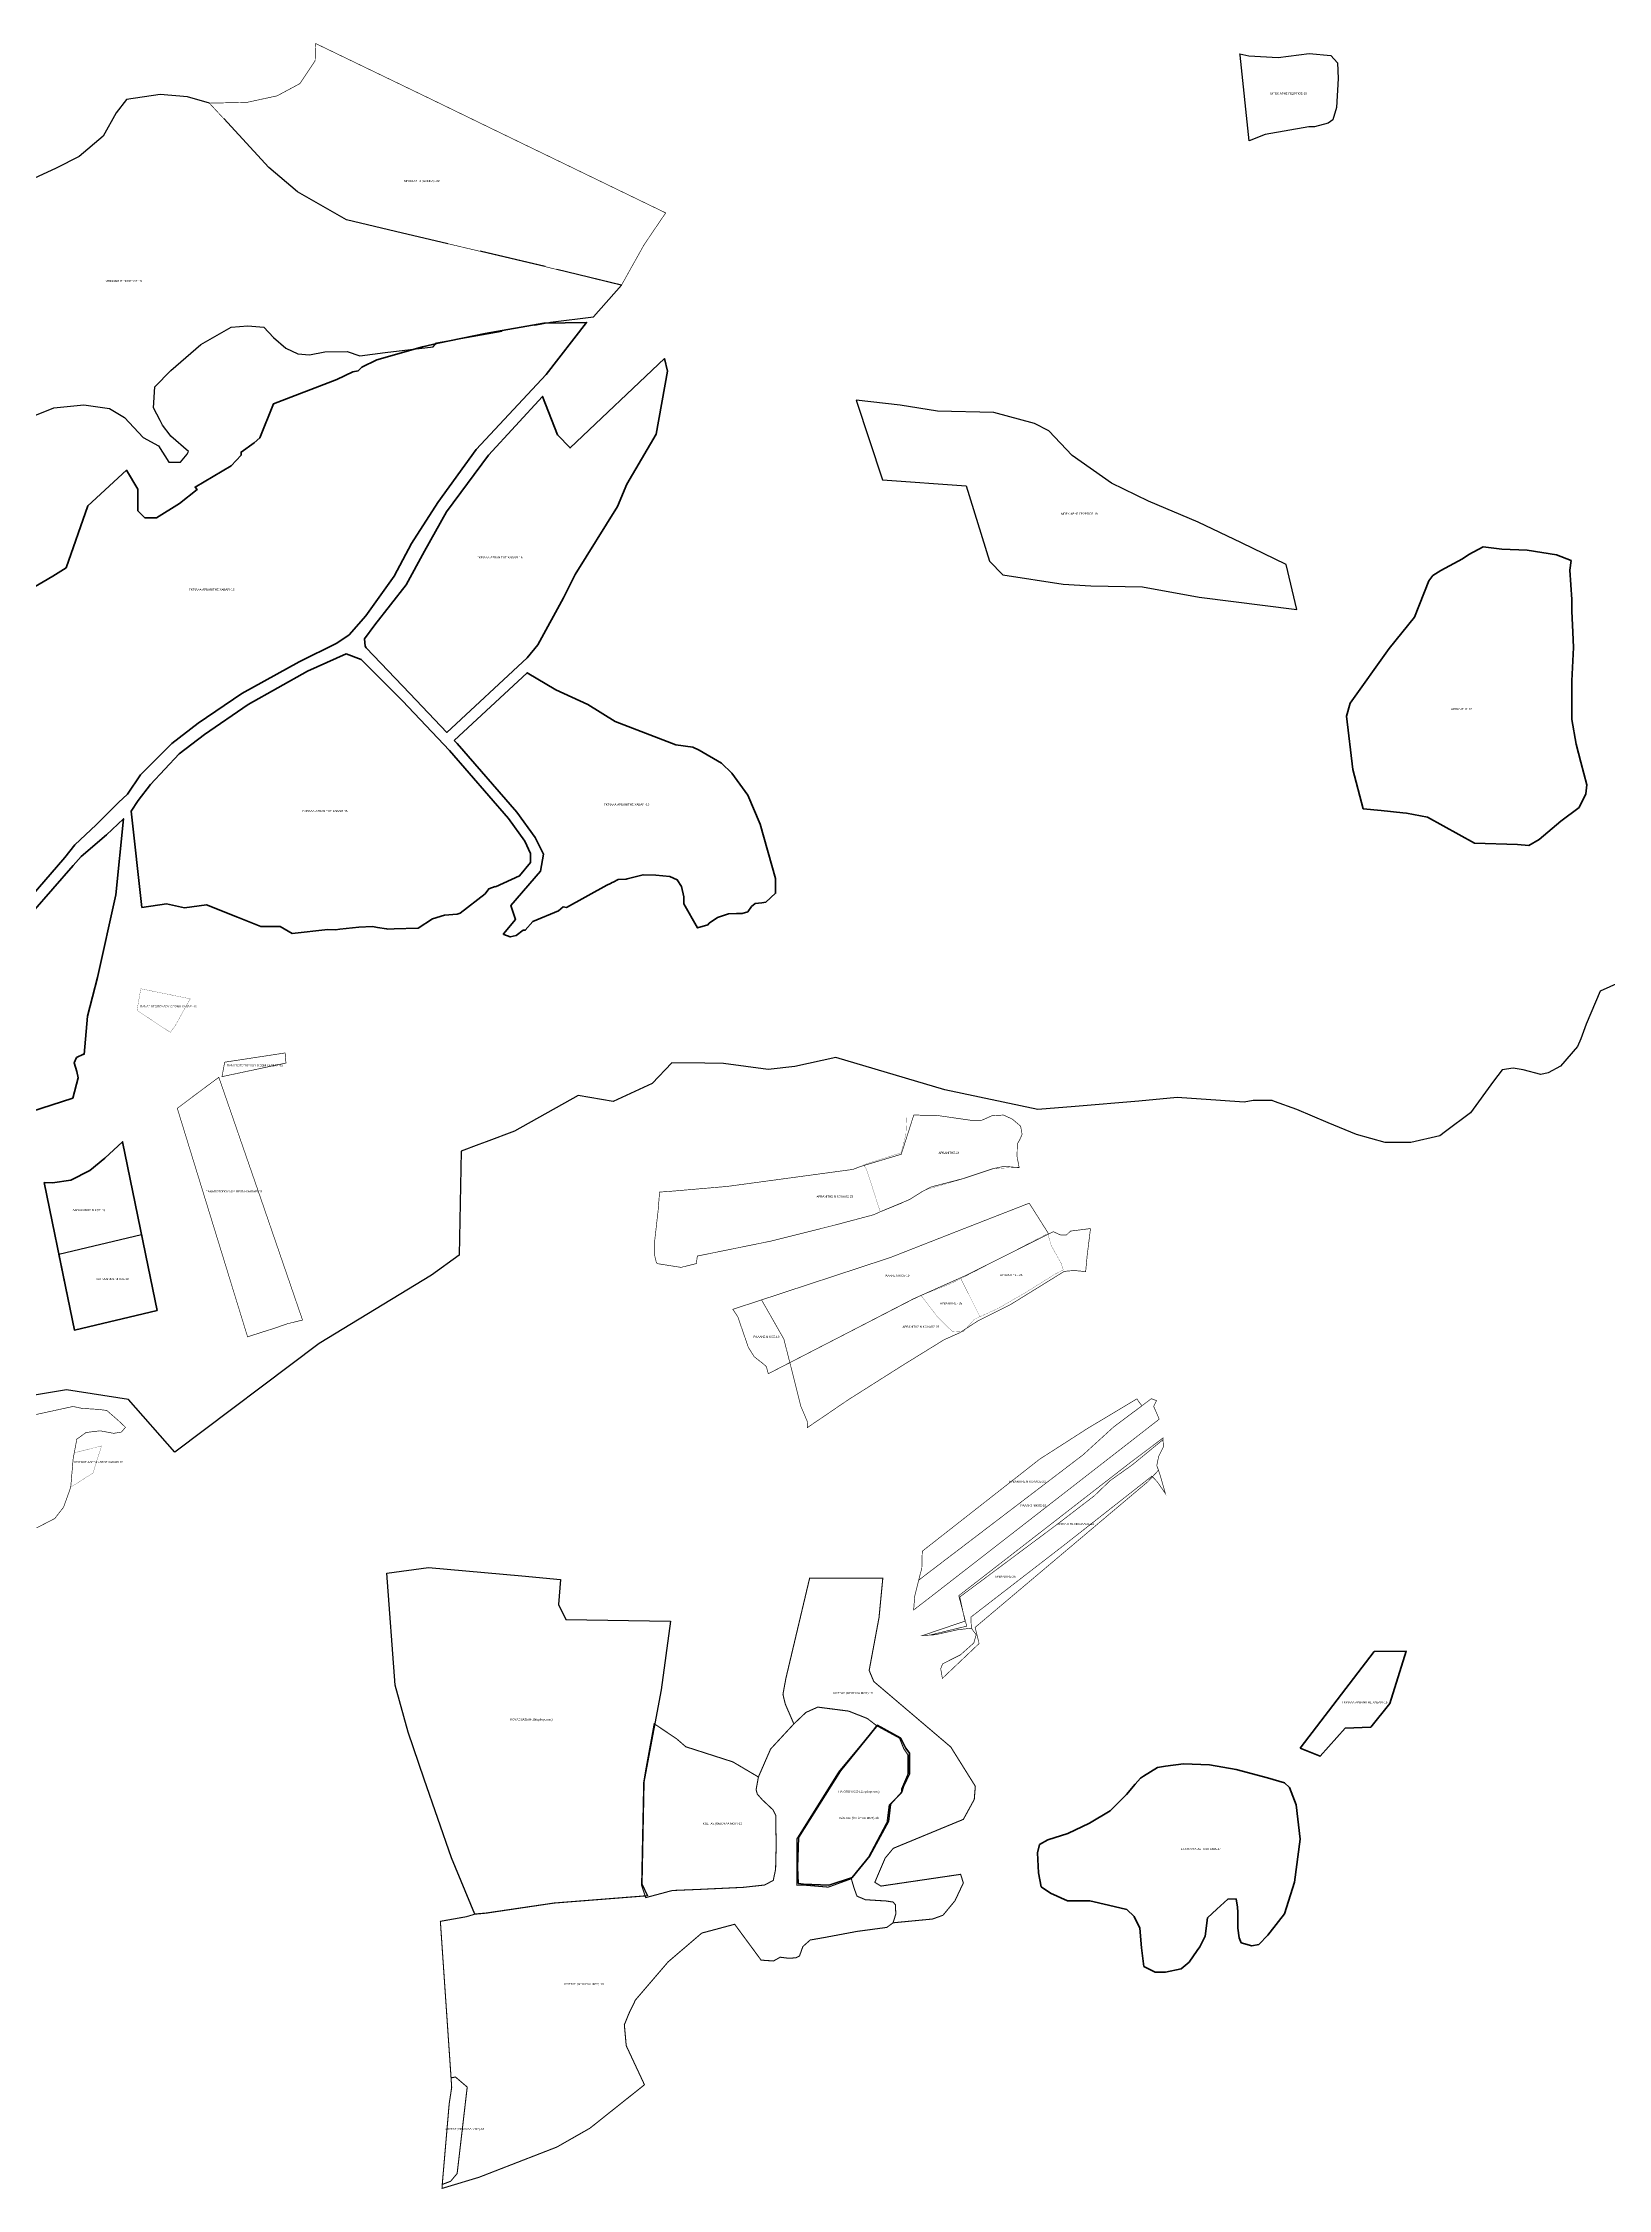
# Model space of a CAD drawing. Header units: metres. Extents: x 245125 to 394351, y 270578 to 4233311.
# Drawn here: x 269177 to 269923, y 4190064 to 4191087 of the extents above; entities that cross this region are included whole.
import ezdxf
from ezdxf.lldxf.tags import DXFTag

# ---------------------------------------------------------------- set-up
doc = ezdxf.new("R2010")
doc.units = ezdxf.units.M
for name, pattern in [('DASHDOT', [25.4, 12.7, -6.35, 0, -6.35]), ('DASHED2', [9.525, 6.35, -3.175]), ('t-orio', [0.79, 0.5, -0.12, 0.05, -0.12])]:
    doc.linetypes.add(name, pattern=pattern)
for name, color, linetype in [('ASTOTA', 7, 'Continuous'), ('topo2010', 207, 'Continuous'), ('topo2012', 144, 'Continuous'), ('topo2016', 36, 'Continuous'), ('topo2017', 2, 'Continuous'), ('topo2018', 5, 'Continuous'), ('topo2019', 6, 'Continuous'), ('topo2022', 30, 'Continuous'), ('topo2023', 41, 'Continuous'), ('topo2025', 112, 'Continuous')]:
    doc.layers.add(name, color=color, linetype=linetype)
doc.styles.get("Standard").update_dxf_attribs({"font": 'arial.ttf'})
tags = doc.linetypes.add('DASHDOT2', pattern=[0.5, 0.25, -0.125, 0, -0.125]).pattern_tags.tags
tags[10:11] = [DXFTag(74, 4), DXFTag(75, 0), DXFTag(340, '0'), DXFTag(46, 1.0), DXFTag(50, 0.0), DXFTag(44, 0.0), DXFTag(45, 0.0)]
tags[8:9] = [DXFTag(74, 4), DXFTag(75, 0), DXFTag(340, '0'), DXFTag(46, 1.0), DXFTag(50, 0.0), DXFTag(44, 0.0), DXFTag(45, 0.0)]
tags[6:7] = [DXFTag(74, 4), DXFTag(75, 0), DXFTag(340, '0'), DXFTag(46, 1.0), DXFTag(50, 0.0), DXFTag(44, 0.0), DXFTag(45, 0.0)]
tags[4:5] = [DXFTag(74, 4), DXFTag(75, 0), DXFTag(340, '0'), DXFTag(46, 1.0), DXFTag(50, 0.0), DXFTag(44, 0.0), DXFTag(45, 0.0)]
tags = doc.linetypes.add('DASHDOTX2', pattern=[2, 1, -0.5, 0, -0.5]).pattern_tags.tags
tags[10:11] = [DXFTag(74, 4), DXFTag(75, 0), DXFTag(340, '0'), DXFTag(46, 1.0), DXFTag(50, 0.0), DXFTag(44, 0.0), DXFTag(45, 0.0)]
tags[8:9] = [DXFTag(74, 4), DXFTag(75, 0), DXFTag(340, '0'), DXFTag(46, 1.0), DXFTag(50, 0.0), DXFTag(44, 0.0), DXFTag(45, 0.0)]
tags[6:7] = [DXFTag(74, 4), DXFTag(75, 0), DXFTag(340, '0'), DXFTag(46, 1.0), DXFTag(50, 0.0), DXFTag(44, 0.0), DXFTag(45, 0.0)]
tags[4:5] = [DXFTag(74, 4), DXFTag(75, 0), DXFTag(340, '0'), DXFTag(46, 1.0), DXFTag(50, 0.0), DXFTag(44, 0.0), DXFTag(45, 0.0)]
tags = doc.linetypes.add('HIDDEN', pattern=[0.375, 0.25, -0.125]).pattern_tags.tags
tags[6:7] = [DXFTag(74, 4), DXFTag(75, 0), DXFTag(340, '0'), DXFTag(46, 1.0), DXFTag(50, 0.0), DXFTag(44, 0.0), DXFTag(45, 0.0)]
tags[4:5] = [DXFTag(74, 4), DXFTag(75, 0), DXFTag(340, '0'), DXFTag(46, 1.0), DXFTag(50, 0.0), DXFTag(44, 0.0), DXFTag(45, 0.0)]

msp = doc.modelspace()

# ---------------------------------------------------------------- linework, layer by layer
for p, q in [((269556.8, 4190263.5), (269571.1, 4190281.1)), ((269571.1, 4190281.1), (269574.4, 4190285.2)), ((269574.4, 4190285.2), (269585.4, 4190279.1)), ((269585.4, 4190279.1), (269587.9, 4190274.2)), ((269587.9, 4190274.2), (269589.7, 4190271.9)), ((269589.8, 4190262), (269589.7, 4190271.9)), ((269589.7, 4190271.9), (269589.8, 4190262)), ((269536.8, 4190231.6), (269556.8, 4190263.5)), ((269586.8, 4190255.9), (269586.1, 4190253.4)), ((269589.8, 4190262), (269586.8, 4190255.9)), ((269580.6, 4190247.4), (269579.7, 4190239.3)), ((269586.1, 4190253.4), (269580.6, 4190247.4)), ((269579.7, 4190239.3), (269570.8, 4190222.9)), ((269536.4, 4190217.5), (269536.8, 4190231.6)), ((269536.7, 4190209.7), (269536.4, 4190217.5)), ((269570.8, 4190222.9), (269562.4, 4190212.6)), ((269539.2, 4190209.4), (269536.7, 4190209.7)), ((269551.2, 4190208.9), (269539.2, 4190209.4)), ((269562.4, 4190212.6), (269551.2, 4190208.9))]:
    msp.add_line(p, q)
at = {"color": 207, "ltscale": 2}
for p, q in [((269464.3, 4190264.8), (269463.1, 4190258.1)), ((269388, 4190195.6), (269382.5, 4190195.1))]:
    msp.add_line(p, q, dxfattribs=at)
at = {"layer": 'ASTOTA', "color": 253, "linetype": 'HIDDEN', "ltscale": 300}
msp.add_lwpolyline([(269948.1, 4190648), (269919, 4190635), (269912.2, 4190619.3), (269909.7, 4190612.3), (269908.2, 4190608.7), (269900, 4190599.3), (269894.2, 4190596.2), (269890.7, 4190595.4), (269882.3, 4190597.5), (269877.4, 4190598.3), (269872.3, 4190597.5), (269868.1, 4190592.2), (269857.2, 4190577.1), (269845.3, 4190568.2), (269842.5, 4190566.1), (269828.7, 4190562.9), (269816.5, 4190562.9), (269802.8, 4190566.7), (269789.3, 4190572.3), (269774.3, 4190578.7), (269763.7, 4190582.5), (269762.6, 4190582.9), (269753.6, 4190582.9), (269749.2, 4190582.2), (269738, 4190582.9), (269717.3, 4190584.3), (269699, 4190582.6), (269668.7, 4190580.1), (269650.9, 4190578.7), (269606.6, 4190588.1), (269554.6, 4190603.5), (269535.1, 4190599.1), (269522.4, 4190597.7), (269501, 4190600.6), (269492.1, 4190600.7), (269476.4, 4190600.9), (269467, 4190591.1), (269448.5, 4190582.4), (269431.8, 4190585.3), (269401.4, 4190568.3), (269387.9, 4190563.2), (269384.5, 4190561.9), (269376, 4190558.8), (269375, 4190509.2), (269361.8, 4190499.7), (269308.3, 4190467.1), (269239.5, 4190415.4), (269217.4, 4190440.4), (269187.9, 4190445.1), (269147.6, 4190438.3)], dxfattribs=at)
msp.add_lwpolyline([(269948.1, 4190648), (269919, 4190635), (269912.2, 4190619.3), (269909.7, 4190612.3), (269908.2, 4190608.7), (269900, 4190599.3), (269894.2, 4190596.2), (269890.7, 4190595.4), (269882.3, 4190597.5), (269877.4, 4190598.3), (269872.3, 4190597.5), (269868.1, 4190592.2), (269857.2, 4190577.1), (269845.3, 4190568.2), (269842.5, 4190566.1), (269828.7, 4190562.9), (269816.5, 4190562.9), (269802.8, 4190566.7), (269789.3, 4190572.3), (269774.3, 4190578.7), (269763.7, 4190582.5), (269762.6, 4190582.9), (269753.6, 4190582.9), (269749.2, 4190582.2), (269738, 4190582.9), (269717.3, 4190584.3), (269699, 4190582.6), (269668.7, 4190580.1), (269650.9, 4190578.7), (269606.6, 4190588.1), (269554.6, 4190603.5), (269535.1, 4190599.1), (269522.4, 4190597.7), (269501, 4190600.6), (269492.1, 4190600.7), (269476.4, 4190600.9), (269467, 4190591.1), (269448.5, 4190582.4), (269431.8, 4190585.3), (269401.4, 4190568.3), (269387.9, 4190563.2), (269384.5, 4190561.9), (269376, 4190558.8), (269375, 4190509.2), (269361.8, 4190499.7), (269308.3, 4190467.1), (269239.5, 4190415.4), (269217.4, 4190440.4), (269187.9, 4190445.1), (269147.6, 4190438.3)], dxfattribs=at)
at = {"layer": 'topo2010', "color": 207, "ltscale": 2}
for p, q in [((269340.6, 4190357.6), (269360.5, 4190360.3)), ((269360.5, 4190360.3), (269405, 4190356.3)), ((269344.6, 4190304.2), (269340.6, 4190357.6)), ((269405, 4190356.3), (269423.3, 4190354.6)), ((269423.3, 4190354.6), (269422.4, 4190342.7)), ((269422.4, 4190342.7), (269425.9, 4190335.5)), ((269425.9, 4190335.5), (269475.8, 4190334.8)), ((269475.8, 4190334.8), (269471.3, 4190302)), ((269350.7, 4190281.9), (269344.6, 4190304.2)), ((269471.3, 4190302), (269464.3, 4190264.8)), ((269358.4, 4190259.5), (269350.7, 4190281.9)), ((269371.4, 4190221.9), (269358.4, 4190259.5)), ((269463.1, 4190258.1), (269462.1, 4190209.6)), ((269382.5, 4190195.1), (269371.4, 4190221.9)), ((269462.1, 4190209.6), (269464.8, 4190203.9)), ((269420.3, 4190200.4), (269388, 4190195.6)), ((269464.8, 4190203.9), (269420.3, 4190200.4))]:
    msp.add_line(p, q, dxfattribs=at)
at = {"layer": 'topo2012', "color": 144}
msp.add_lwpolyline([(269536.7, 4190209.7), (269539.2, 4190209.4), (269551.2, 4190208.9), (269562.4, 4190212.6), (269570.8, 4190222.9), (269579.7, 4190239.3), (269580.6, 4190247.4), (269586.1, 4190253.4), (269586.8, 4190255.9), (269589.8, 4190262), (269589.7, 4190271.9), (269587.9, 4190274.2), (269585.4, 4190279.1), (269574.4, 4190285.2), (269571.1, 4190281.1), (269556.8, 4190263.5), (269536.8, 4190231.6), (269536.4, 4190217.5), (269536.7, 4190209.7)], dxfattribs=at)
at = {"layer": 'topo2016', "color": 36, "linetype": 'DASHDOT2', "lineweight": 60, "ltscale": 0.3, "flags": 128}
for points in [[(269171, 4190680.1), (269156.5, 4190684.2), (269136.7, 4190721.8), (269119, 4190769), (269107.1, 4190777.4), (269124.3, 4190776.3), (269132.5, 4190780.1), (269135.5, 4190786.8), (269135.3, 4190803.7), (269134.4, 4190807.3), (269148.9, 4190815.7), (269159.2, 4190819.9), (269181.4, 4190832.8), (269187.7, 4190836.9), (269198.1, 4190866.3), (269216.5, 4190883.3), (269221.9, 4190874.4), (269221.9, 4190864), (269225.3, 4190860.6), (269230.8, 4190860.6), (269241.7, 4190867.5), (269250.2, 4190874.2), (269249.2, 4190875.3), (269266.4, 4190885.4), (269271.1, 4190890.6), (269271.1, 4190892), (269277.3, 4190896.4), (269280.1, 4190898.8), (269286.6, 4190915), (269316.8, 4190926.6), (269324.4, 4190930.3), (269326.9, 4190930.8), (269328.7, 4190932.5), (269335.8, 4190935.9), (269357.6, 4190942.1), (269365.1, 4190943.9), (269387.5, 4190948.5), (269415.4, 4190953.4), (269435.8, 4190953.8), (269416.6, 4190928.9), (269383.1, 4190893.2), (269364.9, 4190867.9), (269352.3, 4190848.5), (269344.1, 4190832.8), (269330.5, 4190814), (269322.6, 4190804.9), (269316.7, 4190800.9), (269298.8, 4190792), (269271.5, 4190777), (269250.6, 4190762.8), (269238.1, 4190753.1), (269223.2, 4190738.1), (269216.9, 4190729), (269212.7, 4190725), (269202, 4190714.4), (269191.9, 4190704.8), (269187.1, 4190698.8), (269171, 4190680.1)], [(269330, 4190803), (269334.8, 4190809.6), (269349.8, 4190828.8), (269358.5, 4190844.8), (269369.1, 4190863.5), (269389, 4190890.6), (269414.8, 4190918.5), (269414.8, 4190918.5), (269414.8, 4190918.5), (269414.8, 4190918.5), (269414.8, 4190918.5), (269414.8, 4190918.5), (269422, 4190900.2), (269427.9, 4190894), (269472.9, 4190936.6), (269474.4, 4190930.5), (269468.9, 4190900.5), (269455, 4190876.7), (269450.6, 4190866.1), (269430.4, 4190833.6), (269424.8, 4190822.5), (269412.5, 4190800.1), (269407.5, 4190794), (269369.2, 4190758.4), (269351.5, 4190776.9), (269330.8, 4190798.7), (269330.2, 4190799.5)], [(269218.7, 4190720.9), (269222.1, 4190726), (269228, 4190733.5), (269241.6, 4190748.2), (269253.7, 4190757.4), (269274.5, 4190771.7), (269302.7, 4190787.5), (269321.2, 4190795.8), (269328.4, 4190793.1), (269348, 4190773.4), (269370.4, 4190749.8), (269398.6, 4190717.3), (269406.3, 4190706.5), (269409, 4190700.7), (269409.1, 4190696.3), (269403.9, 4190690), (269392.4, 4190684.8), (269392.3, 4190684.9), (269389.2, 4190683.9), (269387.4, 4190681.4), (269375.5, 4190672.3), (269374.1, 4190671.8), (269368, 4190671.3), (269362.4, 4190669.6), (269355.5, 4190665.1), (269355.4, 4190665.1), (269344, 4190664.8), (269341.1, 4190664.6), (269340.5, 4190664.8), (269336.2, 4190665.4), (269333.8, 4190665.8), (269327.2, 4190665.5), (269318.2, 4190664.6), (269316.1, 4190664.3), (269312.5, 4190664.5), (269295.5, 4190662.5), (269289.7, 4190665.9), (269280.6, 4190665.8), (269269.4, 4190670.3), (269254.6, 4190676.2), (269244.2, 4190674.7), (269235.5, 4190676.7), (269223.8, 4190675), (269218.7, 4190720.9)], [(269372.6, 4190754.5), (269407.4, 4190786.8), (269421.1, 4190778.7), (269436.4, 4190771.7), (269449.5, 4190763.6), (269478.3, 4190752.4), (269486.4, 4190751.4), (269489.4, 4190749.9), (269500.1, 4190743.7), (269505.1, 4190739), (269512.6, 4190728.4), (269518.5, 4190714.6), (269525.8, 4190688.7), (269525.9, 4190681.7), (269521.2, 4190677.4), (269519.4, 4190677.2), (269516.2, 4190676.8), (269514.4, 4190675.4), (269512.6, 4190672.9), (269510, 4190672), (269507.3, 4190672), (269503.5, 4190671.9), (269498.2, 4190670.2), (269494.3, 4190667.5), (269493.6, 4190666.7), (269488.6, 4190665.2), (269482.2, 4190676.6), (269482.2, 4190680), (269481, 4190684.9), (269479, 4190688.1), (269475.5, 4190689.7), (269468.8, 4190690.3), (269462.7, 4190690.5), (269455.2, 4190688.6), (269454.6, 4190688.5), (269450.8, 4190688.2), (269448.4, 4190687), (269448, 4190686.9), (269447.2, 4190686.4), (269445.5, 4190685.6), (269426.2, 4190675), (269424.6, 4190675.3), (269422.4, 4190673.3), (269410.2, 4190668.2), (269406.6, 4190664.1), (269405.6, 4190664.1), (269402.2, 4190661.6), (269399.4, 4190660.9), (269396.3, 4190662.1), (269396.2, 4190662.1), (269396.2, 4190662.3), (269401.9, 4190669.2), (269399.7, 4190675.9), (269413.9, 4190692.2), (269415.3, 4190700.3), (269411.3, 4190708.3), (269402.5, 4190720.4), (269374.1, 4190753.1), (269374.1, 4190753.1), (269372.6, 4190754.5)], [(269086, 4190658.8), (269104.4, 4190657.2), (269130.6, 4190656), (269147.1, 4190657.3), (269158.6, 4190661.7), (269171.7, 4190672.7), (269191, 4190695), (269194.9, 4190699.3), (269207, 4190709.5), (269215, 4190717.2), (269211.4, 4190681), (269202.7, 4190641.5), (269197.9, 4190623.2), (269196.3, 4190604.9), (269196, 4190605), (269192.7, 4190603.4), (269191.5, 4190600.9), (269192.8, 4190596.8), (269193.5, 4190593.7), (269190.9, 4190584.1), (269170.7, 4190577.5), (269151.1, 4190575.7), (269120.2, 4190576.3), (269107.7, 4190574.9), (269092.3, 4190610.8), (269086, 4190658.8)]]:
    msp.add_lwpolyline(points, close=True, dxfattribs=at)
at = {"layer": 'topo2016', "color": 36, "linetype": 'DASHDOTX2', "lineweight": 50, "ltscale": 5}
msp.add_lwpolyline([(269776, 4190274.2), (269785.5, 4190270.4), (269797.4, 4190283.8), (269809.6, 4190284.2), (269818.7, 4190295.5), (269826.4, 4190320.5), (269811.3, 4190320.3), (269776, 4190274.2)], dxfattribs=at)
at = {"layer": 'topo2017', "color": 2, "linetype": 'DASHDOT', "lineweight": 60, "ltscale": 5}
msp.add_lwpolyline([(269806, 4190722), (269801.1, 4190740.7), (269798, 4190766.1), (269799.8, 4190772.4), (269818.4, 4190798.3), (269830.4, 4190813.3), (269837.3, 4190830.7), (269839.2, 4190833.2), (269843, 4190835.6), (269853.4, 4190841.1), (269856.3, 4190843.2), (269863.2, 4190846.9), (269872, 4190845.7), (269884.2, 4190845.3), (269898.1, 4190843), (269905.1, 4190840.4), (269904.5, 4190835.7), (269905.5, 4190821.7), (269905.4, 4190816.1), (269905.9, 4190806.2), (269906.2, 4190798.9), (269905.5, 4190782.9), (269905.5, 4190764.6), (269907.5, 4190752.7), (269909.8, 4190744.2), (269912.6, 4190733.4), (269912.1, 4190729.1), (269908.9, 4190722.6), (269900.2, 4190716), (269889.8, 4190707.3), (269884.9, 4190704.5), (269879.5, 4190705), (269859, 4190705.6), (269836.7, 4190718), (269826.6, 4190719.9), (269824.9, 4190720.1), (269814.6, 4190721.1)], close=True, dxfattribs=at)
at = {"layer": 'topo2017', "color": 2, "linetype": 'DASHDOT', "lineweight": 40, "ltscale": 5}
msp.add_lwpolyline([(269693.2, 4190252.1), (269685.3, 4190244.4), (269675.6, 4190238.5), (269665.2, 4190233.6), (269655.6, 4190230.5), (269651.7, 4190228.3), (269650.8, 4190224.4), (269651.2, 4190214.8), (269652.5, 4190208.2), (269657, 4190205.2), (269665, 4190201.5), (269675.7, 4190201.4), (269684.6, 4190199.4), (269693.4, 4190197.3), (269696.8, 4190194), (269699.5, 4190188.4), (269700.3, 4190179.1), (269701.5, 4190170.1), (269706.8, 4190167.4), (269711.7, 4190167.5), (269719.3, 4190169.1), (269723, 4190172.2), (269726.8, 4190177.8), (269728.1, 4190179.5), (269730.7, 4190184.7), (269731.7, 4190193.4), (269736.3, 4190197.5), (269741.4, 4190202.2), (269745.4, 4190202.5), (269746, 4190198.5), (269746.3, 4190196.1), (269746.2, 4190188.4), (269746.8, 4190183.9), (269747.9, 4190181.4), (269752.9, 4190180), (269756.3, 4190180.6), (269760.5, 4190185.1), (269761.6, 4190186.6), (269768.4, 4190195.3), (269773.3, 4190210.3), (269776, 4190230.9), (269774, 4190247.2), (269770.9, 4190255.5), (269768.4, 4190257.7), (269760.3, 4190260.1), (269745.4, 4190264), (269732.7, 4190266.3), (269720.3, 4190266.8), (269711.7, 4190265.6), (269707.9, 4190265.1), (269701.3, 4190260.9), (269699.8, 4190260), (269697.3, 4190257), (269693.2, 4190252.1)], dxfattribs=at)
at = {"layer": 'topo2018', "color": 5, "linetype": 't-orio', "ltscale": 2.5, "const_width": 0.5, "flags": 128}
for points in [[(269534.6, 4190285.8), (269530.5, 4190295.3), (269529.4, 4190299.9), (269530.8, 4190307.5), (269542.1, 4190355.2), (269577, 4190355.2), (269575.2, 4190336.5), (269570.5, 4190311.3), (269572.7, 4190306), (269609.4, 4190274.8), (269621.1, 4190256.1), (269620.6, 4190249.8), (269615.4, 4190240.3), (269582, 4190226.5), (269578.1, 4190221.8), (269573.2, 4190210.3), (269576.1, 4190208.5), (269614.1, 4190214.1), (269615.4, 4190210), (269611.4, 4190201.5), (269605.7, 4190194.6), (269600.7, 4190192.8), (269581.9, 4190191), (269583.2, 4190195.2), (269583, 4190199.6), (269581.9, 4190200.9), (269578.5, 4190201.4), (269568.7, 4190202), (269564.7, 4190203.7), (269563.3, 4190207.5), (269562, 4190212), (269570, 4190222), (269579, 4190239), (269580, 4190247), (269586, 4190253), (269586, 4190255), (269589, 4190262), (269589, 4190271), (269587, 4190274), (269585, 4190279), (269574, 4190285), (269569.6, 4190288.4), (269560.7, 4190291.9), (269546, 4190293.8), (269540.4, 4190291.3)], [(269366.1, 4190191.7), (269378.5, 4190193.9), (269382.5, 4190195.1), (269388, 4190195.6), (269420.3, 4190200.4), (269463.7, 4190203.8), (269464, 4190203), (269476.7, 4190206.4), (269489.1, 4190206.9), (269510.5, 4190207.9), (269520.6, 4190209), (269524.8, 4190211.2), (269525.9, 4190216.6), (269526.2, 4190229), (269526, 4190236.5), (269526, 4190242.1), (269524.7, 4190244.8), (269519.6, 4190249.6), (269517.2, 4190252.3), (269516.6, 4190254.4), (269517.7, 4190260.5), (269523.5, 4190273.8), (269534.6, 4190285.8), (269540.4, 4190291.3), (269546, 4190293.8), (269560.7, 4190291.9), (269569.6, 4190288.4), (269574, 4190285), (269571, 4190281), (269556, 4190263), (269536, 4190231), (269536, 4190209), (269539, 4190209), (269551, 4190208), (269562, 4190212), (269563.3, 4190207.5), (269564.7, 4190203.7), (269568.7, 4190202), (269578.5, 4190201.4), (269581.9, 4190200.9), (269583, 4190199.6), (269583.2, 4190195.2), (269581.9, 4190191), (269578.9, 4190188.8), (269564.7, 4190186.9), (269549.8, 4190184.1), (269542.4, 4190182.8), (269539.7, 4190180.4), (269538.9, 4190179.7), (269537.3, 4190175.2), (269535.6, 4190174.3), (269532, 4190174.1), (269532, 4190174.1), (269528.1, 4190174.6), (269524.9, 4190172.8), (269519, 4190173.2), (269506.4, 4190190.3), (269490.7, 4190186.1), (269474.7, 4190172.4), (269459.1, 4190154.2), (269456, 4190147.8), (269453.8, 4190142.4), (269454.7, 4190132.4), (269463.4, 4190113.8), (269437.4, 4190093.1), (269421.6, 4190084.1), (269384.5, 4190069.7), (269366.9, 4190064.4), (269367, 4190066.3), (269371, 4190067.8), (269374.1, 4190071.5), (269378.9, 4190112.7), (269373.3, 4190117.5), (269371.2, 4190117.1)], [(269517.7, 4190260.5), (269516.6, 4190254.4), (269517.2, 4190252.3), (269519.6, 4190249.6), (269524.7, 4190244.8), (269526, 4190242.1), (269526, 4190236.5), (269526.2, 4190229), (269525.9, 4190216.6), (269524.8, 4190211.2), (269520.6, 4190209), (269510.5, 4190207.9), (269489.1, 4190206.9), (269476.7, 4190206.4), (269464, 4190203), (269463.5, 4190204.5), (269462, 4190209), (269463, 4190258), (269464, 4190264), (269468, 4190285.9), (269478.7, 4190278.7), (269483.1, 4190274.9), (269505.5, 4190267.7)]]:
    msp.add_lwpolyline(points, close=True, dxfattribs=at)
at = {"layer": 'topo2018', "color": 5, "const_width": 0.5, "flags": 128}
msp.add_lwpolyline([(269367, 4190066.3), (269370.3, 4190104.7), (269371.5, 4190112.6), (269371.2, 4190117.1), (269373.3, 4190117.5), (269378.9, 4190112.7), (269374.1, 4190071.5), (269371, 4190067.8)], close=True, dxfattribs=at)
at = {"layer": 'topo2019', "color": 6, "ltscale": 2}
for points in [[(269747.2, 4191081.8), (269751.4, 4191080.9), (269765.4, 4191080.1), (269780.3, 4191082), (269790.5, 4191081), (269793.7, 4191077.6), (269794.1, 4191070.1), (269793.2, 4191056.2), (269791.5, 4191050.4), (269789.3, 4191048.8), (269782.8, 4191047.1), (269780.1, 4191047), (269759.3, 4191043.3), (269751.6, 4191040.3), (269747.3, 4191081.2)], [(269564.3, 4190916.8), (269576.9, 4190878.8), (269616.7, 4190875.9), (269627.9, 4190840), (269634.2, 4190833.5), (269663, 4190829), (269676.1, 4190828.3), (269700.8, 4190827.8), (269727.8, 4190822.8), (269774.4, 4190817), (269769.2, 4190838.4), (269748, 4190848.8), (269727.4, 4190858.6), (269703.7, 4190868.6), (269686, 4190877.2), (269667.2, 4190890.3), (269656.1, 4190902.1), (269649.3, 4190905.6), (269629.9, 4190910.8), (269603, 4190911.5), (269585.2, 4190914.4)], [(269191.7, 4190473.5), (269188.6, 4190488.9), (269184.3, 4190509.7), (269223.7, 4190519), (269231.1, 4190482.9)]]:
    msp.add_lwpolyline(points, close=True, dxfattribs=at)
at = {"layer": 'topo2019', "color": 6, "linetype": 'DASHED2', "lineweight": 30, "ltscale": 5}
msp.add_lwpolyline([(269164.8, 4190906.2), (269181.8, 4190913.1), (269196.1, 4190914.5), (269208.4, 4190912.8), (269215.6, 4190908.5), (269224.5, 4190899), (269231.7, 4190895), (269236.7, 4190887.2), (269242.2, 4190887.2), (269245.4, 4190891), (269246.1, 4190892.3), (269237.7, 4190899.6), (269237.3, 4190900.1), (269233.7, 4190904.8), (269232.5, 4190907), (269229.4, 4190913.1), (269230, 4190923.1), (269237.7, 4190930.9), (269252, 4190943.2), (269266.4, 4190951.5), (269274.4, 4190952.1), (269281.9, 4190951.5), (269286.5, 4190946.6), (269292.5, 4190941.5), (269298.2, 4190938.9), (269303.7, 4190938.3), (269311.1, 4190939.7), (269321.7, 4190940), (269327.7, 4190937.9), (269339.8, 4190939.4), (269362.7, 4190942.2), (269364.3, 4190944), (269418.6, 4190953.9), (269439.1, 4190956.5), (269452.4, 4190971.5), (269416, 4190980.4), (269344.7, 4190997.2), (269321.3, 4191002.7), (269298, 4191016), (269284.4, 4191027.7), (269256.1, 4191058.3), (269245.6, 4191061.3), (269232.5, 4191062.4), (269216.5, 4191060), (269211.5, 4191053.7), (269205.3, 4191042.5), (269194, 4191032.9), (269182.9, 4191027.4), (269159.6, 4191016.5)], dxfattribs=at)
at = {"layer": 'topo2019', "color": 6, "ltscale": 15, "const_width": 0.1}
msp.add_lwpolyline([(269223.3, 4190636.2), (269246.9, 4190631.4), (269244.6, 4190627.4), (269239.8, 4190618.7), (269237.4, 4190615.4), (269221.5, 4190625.9)], close=True, dxfattribs=at)
at = {"layer": 'topo2019', "color": 6, "ltscale": 35, "const_width": 0.3, "flags": 128}
msp.add_lwpolyline([(269262, 4190594.3), (269263.3, 4190601.2), (269292.1, 4190605.6), (269292.5, 4190600.8)], close=True, dxfattribs=at)
at = {"layer": 'topo2019', "color": 6, "lineweight": 80, "ltscale": 20, "const_width": 0.3}
msp.add_lwpolyline([(269240.7, 4190579.2), (269249.2, 4190585.6), (269260.5, 4190594), (269280.4, 4190536.5), (269300.4, 4190478.3), (269293.1, 4190476.5), (269286.5, 4190474.2), (269282.3, 4190472.9), (269274.2, 4190470.3)], close=True, dxfattribs=at)
at = {"layer": 'topo2019', "color": 6, "lineweight": 40}
msp.add_lwpolyline([(269177.2, 4190543.9), (269181.2, 4190543.7), (269190, 4190544.9), (269199, 4190549.6), (269206.2, 4190555.5), (269214.6, 4190563.3), (269228, 4190498.3), (269231.1, 4190482.9), (269191.7, 4190473.5), (269188.6, 4190488.9)], close=True, dxfattribs=at)
at = {"layer": 'topo2019', "color": 6, "ltscale": 3, "const_width": 0.3}
for points in [[(269646.8, 4190534), (269656.1, 4190519.3), (269615.6, 4190499.1), (269591.8, 4190488.5), (269559.1, 4190471.6), (269532.7, 4190458), (269529.8, 4190469.3), (269519.2, 4190487.9), (269580.6, 4190508.1), (269614, 4190521.2)], [(269532.7, 4190458), (269522.4, 4190452.7), (269521.5, 4190456.1), (269519.8, 4190457.6), (269515.7, 4190460.8), (269512.9, 4190465.3), (269507.9, 4190479.8), (269505.5, 4190483.4), (269519.2, 4190487.9), (269529.8, 4190469.3)]]:
    msp.add_lwpolyline(points, close=True, dxfattribs=at)
at = {"layer": 'topo2019', "color": 6, "lineweight": 30, "ltscale": 2.5, "const_width": 0.3}
msp.add_lwpolyline([(269705, 4190440.8), (269707.5, 4190439.9), (269706.1, 4190437.2), (269708.6, 4190431.4), (269708.7, 4190431), (269695.1, 4190420.4), (269600.8, 4190347.1), (269591.7, 4190340.1), (269592.2, 4190346.6), (269594.1, 4190354.3), (269600.5, 4190359.2), (269672.4, 4190414), (269687.1, 4190427.4), (269705, 4190440.8)], close=True, dxfattribs=at)
at = {"layer": 'topo2022', "color": 30, "linetype": 't-orio', "ltscale": 2.5, "const_width": 0.3}
msp.add_lwpolyline([(269256, 4191058.3), (269274, 4191058.7), (269288.3, 4191061.8), (269299.1, 4191067.6), (269306.4, 4191078.5), (269306.6, 4191085.6), (269306.6, 4191086.8), (269309, 4191085.6), (269363.1, 4191059.5), (269388.2, 4191047.3), (269473.5, 4191006), (269463.2, 4190990.8), (269452.4, 4190971.5), (269416, 4190980.4), (269344.7, 4190997.2), (269321.3, 4191002.7), (269298, 4191016), (269284.4, 4191027.7)], close=True, dxfattribs=at)
at = {"layer": 'topo2022', "color": 30, "linetype": 't-orio', "ltscale": 40, "const_width": 0.3}
msp.add_lwpolyline([(269171.7, 4190432.9), (269191, 4190437.1), (269195.2, 4190436.2), (269203.1, 4190435.7), (269207.1, 4190435.2), (269212.7, 4190430.3), (269216, 4190427.2), (269214.1, 4190424.9), (269210.4, 4190424.3), (269203.9, 4190425.5), (269197.2, 4190424.7), (269192.8, 4190421.5), (269191.6, 4190415), (269191.1, 4190412.6), (269189.9, 4190398.6), (269186.5, 4190389.1), (269182.3, 4190383.7), (269173.6, 4190379.2)], dxfattribs=at)
at = {"layer": 'topo2022', "color": 30, "linetype": 't-orio', "ltscale": 25, "const_width": 0.1}
msp.add_lwpolyline([(269191.6, 4190415), (269204.6, 4190418.3), (269200.5, 4190405.4), (269189.9, 4190398.6), (269191.1, 4190412.6)], close=True, dxfattribs=at)
at = {"layer": 'topo2023', "linetype": 't-orio', "ltscale": 40, "const_width": 0.3}
for points in [[(269470.6, 4190539.3), (269475.2, 4190539.6), (269503, 4190542), (269562.8, 4190550.1), (269566.4, 4190551.5), (269585.8, 4190557.3), (269591.8, 4190576.1), (269597.1, 4190575.8), (269603.2, 4190575.8), (269604.4, 4190575.6), (269613.4, 4190574.3), (269620.4, 4190573.3), (269623.9, 4190573.4), (269629.1, 4190575.7), (269634.5, 4190576), (269638.7, 4190574.1), (269642.7, 4190570.7), (269643.4, 4190566.8), (269642.3, 4190564.3), (269641.1, 4190562.2), (269641, 4190556.2), (269642, 4190550.9), (269635, 4190551.6), (269629.3, 4190550.4), (269615.2, 4190545.7), (269599.9, 4190541.7), (269595.4, 4190539.3), (269589.7, 4190535.7), (269576, 4190530), (269572.7, 4190528.5), (269554.3, 4190523.6), (269523.6, 4190515.9), (269488.6, 4190508.8), (269488.1, 4190505.2), (269480.8, 4190503.4), (269470, 4190505.1), (269469.1, 4190505.5), (269468.2, 4190509.3), (269468.3, 4190516.4), (269469.9, 4190530.5)], [(269676, 4190521.9), (269674.4, 4190508.9), (269673.7, 4190501.4), (269668.1, 4190501.9), (269663.5, 4190501.5), (269637.6, 4190485.5), (269622.2, 4190477.8), (269613.6, 4190472.2), (269606.2, 4190468.9), (269586.6, 4190456.8), (269560.7, 4190440.4), (269541, 4190427), (269541.1, 4190429.7), (269537.9, 4190437.3), (269532.7, 4190458), (269559.1, 4190471.6), (269591.3, 4190488.2), (269594.5, 4190489.7), (269615.6, 4190499.1), (269656.1, 4190519.3), (269658.3, 4190520.4), (269661.6, 4190518.9), (269664.6, 4190518.9), (269666.5, 4190520.7)], [(269698.1, 4190440.7), (269700.5, 4190437.4), (269687.1, 4190427.4), (269672.4, 4190414), (269594.1, 4190354.3), (269595.6, 4190360.1), (269595.8, 4190368.1), (269651.8, 4190412), (269674.7, 4190426.7)], [(269710.6, 4190422.1), (269694.9, 4190410.3), (269613.2, 4190346.9), (269617, 4190332.4), (269599.7, 4190328.2), (269602, 4190328.3), (269612.8, 4190330.7), (269619.2, 4190331.4), (269621.5, 4190328.3), (269620.4, 4190324.4), (269614, 4190318.7), (269608.8, 4190316.1), (269605.5, 4190314.4), (269604.6, 4190312.1), (269605.4, 4190307.5), (269609.2, 4190311.1), (269622.9, 4190324.1), (269621, 4190331.8), (269703.4, 4190401.3), (269708.4, 4190406.7), (269707.6, 4190409), (269708.5, 4190413.3), (269710.7, 4190417.8)]]:
    msp.add_lwpolyline(points, close=True, dxfattribs=at)
at = {"layer": 'topo2025', "linetype": 't-orio', "ltscale": 7, "const_width": 0.1}
msp.add_lwpolyline([(269567.8, 4190552.3), (269585.7, 4190558), (269588, 4190566.5), (269588.4, 4190576), (269591.9, 4190576), (269597.1, 4190575.8), (269603.2, 4190575.8), (269604.4, 4190575.6), (269613.4, 4190574.2), (269620.4, 4190573.4), (269623.9, 4190573.4), (269629.1, 4190575.7), (269634.5, 4190576), (269638.7, 4190574.1), (269642.7, 4190570.7), (269643.4, 4190566.9), (269642.3, 4190564.3), (269641.1, 4190562.2), (269641, 4190556.2), (269642, 4190551.2), (269629.8, 4190550.4), (269616.3, 4190545.9), (269597.1, 4190540.3), (269592.8, 4190537.5), (269585.6, 4190533.8), (269575.8, 4190529.8), (269569.2, 4190550.3), (269567.8, 4190552.3)], dxfattribs=at)
at = {"layer": 'topo2025', "const_width": 0.1}
for points in [[(269614.2, 4190498), (269655.6, 4190519.5), (269657.3, 4190513.8), (269662.1, 4190505.2), (269663, 4190502.2), (269659, 4190500.1), (269644.9, 4190491.3), (269631.7, 4190483.7), (269623.3, 4190479.9)], [(269595.2, 4190490), (269609.2, 4190495.6), (269614.2, 4190498), (269623.3, 4190479.9), (269620.6, 4190478.6), (269615.3, 4190472.7), (269610.1, 4190473), (269608, 4190474.9), (269603, 4190479.9), (269597.7, 4190486.8)]]:
    msp.add_lwpolyline(points, close=True, dxfattribs=at)
at = {"layer": 'topo2025', "linetype": 't-orio', "ltscale": 3, "const_width": 0.3}
msp.add_lwpolyline([(269595.9, 4190327.9), (269616.2, 4190334.8), (269613.7, 4190346.3), (269660.5, 4190381.2), (269677.8, 4190394.5), (269685.3, 4190401.7), (269696.1, 4190409.4), (269710.6, 4190421.3), (269710.7, 4190417.8), (269708.5, 4190413.3), (269707.6, 4190409), (269709.3, 4190404), (269711.7, 4190395.6), (269707.9, 4190401.1), (269705.3, 4190403.9), (269663.4, 4190371), (269619, 4190336.7), (269619.2, 4190331.4), (269612.8, 4190330.7), (269602, 4190328.3), (269595.9, 4190327.9)], close=True, dxfattribs=at)

# ---------------------------------------------------------------- texts
at = {"color": 30, "insert": (269191.7, 4190411.1), "char_height": 1, "width": 31.42, "attachment_point": 1}
msp.add_mtext('ΡΟΥΝΗΣ ΑΛΕΞΑΝΔΡΟΣ ΧΑΒΑΡΙ-22', dxfattribs=at)
at = {"layer": 'topo2010', "color": 207, "insert": (269399.4, 4190288.4), "char_height": 1, "width": 15.639, "attachment_point": 1}
msp.add_mtext('ΚΟΥΛΟΒΑΣΙΛΗ-10(ορθογωνιες)', dxfattribs=at)
at = {"layer": 'topo2012', "color": 144, "insert": (269555.9, 4190254), "char_height": 1, "width": 15.639, "attachment_point": 1}
msp.add_mtext('ΗΛΙΟΠΟΥΛΟΣ-12(oρθογωνιες)', dxfattribs=at)
at = {"layer": 'topo2016', "color": 36, "char_height": 1, "attachment_point": 1}
for insert, width in [((269383.7, 4190842.3), 24.386), ((269246.4, 4190827), 39.874), ((269300.3, 4190721.4), 31.708), ((269444.2, 4190724.5), 40.713), ((269796, 4190296.6), 32.294)]:
    msp.add_mtext('ΓΚΡΙΛΛΑ ΑΡΒΑΝΙΤΗΣ ΧΑΒΑΡΙ-16', dxfattribs=dict(at, insert=insert, width=width))
at = {"layer": 'topo2017', "color": 2, "char_height": 1, "attachment_point": 1}
for s, insert, width in [('ΑΡΒΑΝΙΤΗΣ-17', (269847.9, 4190770), 17.175), ('ΣΤΑΥΡΟΥΛΙΑΣ ΠΛΑΤΑΝΙΑ-17', (269719.1, 4190226.7), 37.421)]:
    msp.add_mtext(s, dxfattribs=dict(at, insert=insert, width=width))
at = {"layer": 'topo2018', "color": 5, "char_height": 1, "attachment_point": 1}
for insert, width in [((269553.5, 4190301), 31.614), ((269491.2, 4190238.8), 24.724), ((269556.3, 4190241.5), 35.133), ((269425.2, 4190162.3), 22.233), ((269368.3, 4190093.2), 37.393)]:
    msp.add_mtext('ΚΩΣΤΑΣ (ΘΕΙΟΥΛΑ ΜΟΥ)-18', dxfattribs=dict(at, insert=insert, width=width))
at = {"layer": 'topo2019', "color": 6, "lineweight": 80, "ltscale": 20, "char_height": 1, "attachment_point": 1}
for s, insert, width in [('MΠΕΚΙΑΡΗΣ ΓΕΩΡΓΙΟΣ-19', (269761.8, 4191063.4), 28.154), ('MΠΕΚΙΑΡΗΣ ΓΕΩΡΓΙΟΣ-19', (269206.4, 4190974), 63.691), ('MΠΕΚΙΑΡΗΣ ΓΕΩΡΓΙΟΣ-19', (269662, 4190863.1), 22.387), ('ΠΑΝΑΓΙΩΤΟΠΟΥΛΟΥ ΘΕΩΝΗ ΧΑΒΑΡΙ-19', (269223, 4190628.3), 28.033), ('ΠΑΝΑΓΙΩΤΟΠΟΥΛΟΥ ΘΕΩΝΗ ΧΑΒΑΡΙ-19', (269264.3, 4190600.2), 39.369), ('ΠΑΝΑΓΙΩΤΟΠΟΥΛΟΥ ΘΕΩΝΗ ΧΑΒΑΡΙ-19', (269254.2, 4190540.1), 56.677), ('ΛΑΓΚΑΔΙΝΟΣ ΝΙΚΟΣ-19', (269190.8, 4190531.2), 29.629), ('ΛΑΓΚΑΔΙΝΟΣ ΝΙΚΟΣ-19', (269202, 4190498.4), 21.595), ('ΡΑΛΛΗΣ ΝΙΚΟΣ-19', (269577.4, 4190500), 17.526), ('ΡΑΛΛΗΣ ΝΙΚΟΣ-19', (269515.4, 4190470.8), 20.715), ('ΡΑΛΛΗΣ ΝΙΚΟΣ-19', (269642.6, 4190390.4), 45.023)]:
    msp.add_mtext(s, dxfattribs=dict(at, insert=insert, width=width))
at = {"layer": 'topo2022', "color": 30, "ltscale": 3, "insert": (269348.8, 4191021.7), "char_height": 1, "width": 27.946, "attachment_point": 1}
msp.add_mtext('ΜΠΕΚΙΑΡΗΣ (ΔΑΣΙΚΑ) -22', dxfattribs=at)
at = {"layer": 'topo2023', "lineweight": 80, "ltscale": 20, "char_height": 1, "width": 17.526, "attachment_point": 1}
for insert in [(269545.4, 4190537.7), (269586.4, 4190475.6), (269637.1, 4190401.8), (269660.1, 4190381.6)]:
    msp.add_mtext('ΑΡΒΑΝΙΤΗΣ ΝΙΚΟΛΑΟΣ-23', dxfattribs=dict(at, insert=insert))
at = {"layer": 'topo2025', "lineweight": 80, "ltscale": 20, "char_height": 1, "width": 17.526, "attachment_point": 1}
for s, insert in [('ΑΡΒΑΝΙΤΗΣ-24', (269603.6, 4190558.5)), ('ΑΡΒΑΝΙΤΗΣ - 25', (269632.9, 4190500.3)), ('ΑΡΒΑΝΙΤΗΣ - 25', (269604.2, 4190486.8)), ('ΑΡΒΑΝΙΤΗΣ-25', (269630.4, 4190356.5))]:
    msp.add_mtext(s, dxfattribs=dict(at, insert=insert))

doc.saveas('drawing.dxf')
